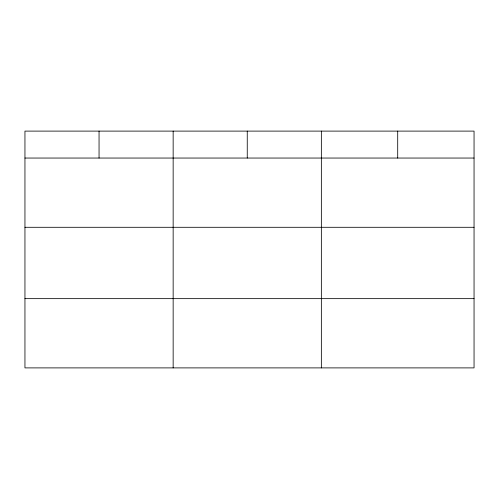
<?xml version="1.0" encoding="UTF-8"?>
<svg xmlns="http://www.w3.org/2000/svg" width="499" height="499" viewBox="0 0 499 499"><rect width="100%" height="100%" fill="white"/><g stroke="black" fill="none" stroke-linecap="round" stroke-linejoin="round"><path stroke-width="0.75" d="M474.05 227.294L474.05 131.106L24.95 131.106L24.95 367.894L474.05 367.894L474.05 227.294L24.95 227.294M24.95 158.046L474.05 158.046M24.95 298.645L474.05 298.645M397.703 131.106L397.703 158.046M321.356 131.106L321.356 367.894M247.255 131.106L247.255 158.046M173.153 131.106L173.153 367.894M99.052 131.106L99.052 158.046"/></g></svg>
